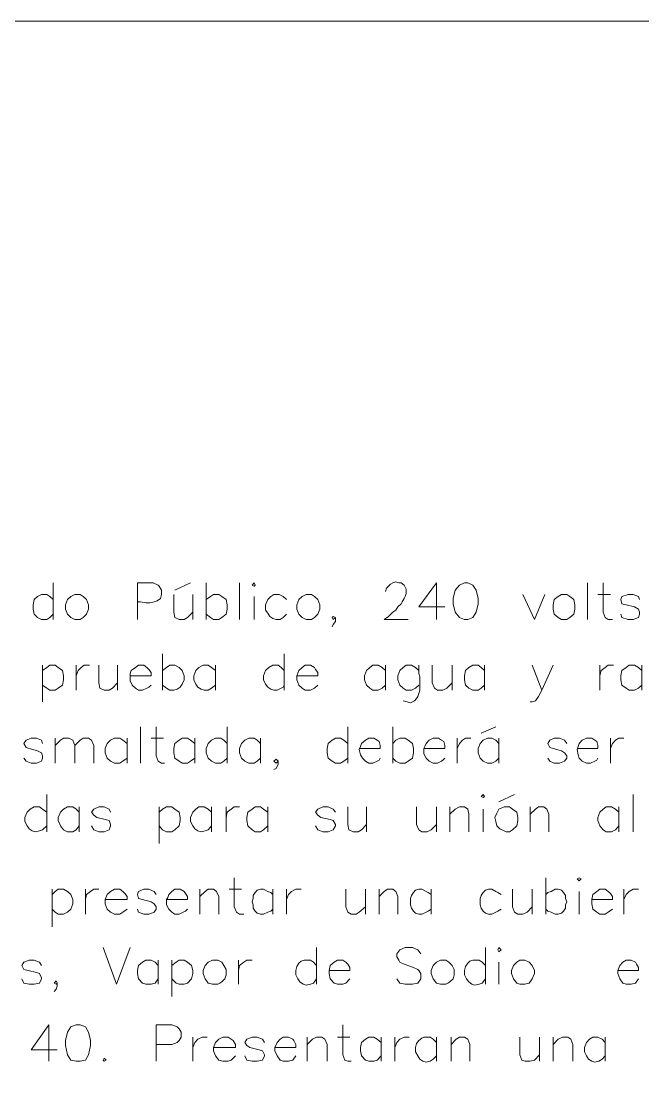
# Model space of a CAD drawing. Extents: x 604418 to 606014, y 1310869 to 1312555.
# Drawn here: x 605435.82 to 605446.81, y 1311165.89 to 1311184.73 of the extents above; entities that cross this region are included whole.
import ezdxf

# ---------------------------------------------------------------- set-up
doc = ezdxf.new("R2010")
doc.units = 0
doc.header["$MEASUREMENT"] = 0
doc.layers.get('0').update_dxf_attribs({"color": 10})

msp = doc.modelspace()

# ---------------------------------------------------------------- linework, layer by layer
at = {"color": 7, "lineweight": 13}
msp.add_lwpolyline([(605420.505, 1311106.841), (605480.689, 1311106.841), (605480.689, 1311184.727), (605420.505, 1311184.727)], close=True, dxfattribs=at)
for points in [[(605436.382, 1311174.797), (605436.382, 1311174.152)], [(605437.873, 1311174.152), (605437.873, 1311174.797), (605438.15, 1311174.797), (605438.242, 1311174.76), (605438.26, 1311174.741), (605438.297, 1311174.668), (605438.297, 1311174.631), (605438.297, 1311174.594), (605438.279, 1311174.52), (605438.223, 1311174.484), (605438.168, 1311174.465), (605438.094, 1311174.447), (605438.021, 1311174.447), (605437.929, 1311174.465), (605437.873, 1311174.465)], [(605438.536, 1311174.668), (605438.813, 1311174.797)], [(605439.089, 1311174.797), (605439.089, 1311174.152)], [(605439.678, 1311174.797), (605439.678, 1311174.152)], [(605439.899, 1311174.76), (605439.936, 1311174.741), (605439.955, 1311174.76), (605439.936, 1311174.797), (605439.899, 1311174.76)], [(605442.257, 1311174.649), (605442.275, 1311174.705), (605442.312, 1311174.741), (605442.349, 1311174.778), (605442.386, 1311174.797), (605442.441, 1311174.815), (605442.496, 1311174.797), (605442.533, 1311174.797), (605442.588, 1311174.76), (605442.607, 1311174.723), (605442.625, 1311174.686), (605442.625, 1311174.612), (605442.607, 1311174.557), (605442.588, 1311174.52), (605442.552, 1311174.465), (605442.533, 1311174.428), (605442.478, 1311174.373), (605442.441, 1311174.318), (605442.386, 1311174.281), (605442.312, 1311174.207), (605442.238, 1311174.152), (605442.662, 1311174.152)], [(605443.159, 1311174.797), (605442.846, 1311174.373), (605443.307, 1311174.373)], [(605443.159, 1311174.797), (605443.159, 1311174.152)], [(605443.657, 1311174.797), (605443.565, 1311174.76), (605443.491, 1311174.668), (605443.454, 1311174.52), (605443.454, 1311174.428), (605443.491, 1311174.281), (605443.565, 1311174.189), (605443.657, 1311174.152), (605443.712, 1311174.152), (605443.804, 1311174.189), (605443.859, 1311174.281), (605443.896, 1311174.428), (605443.896, 1311174.52), (605443.859, 1311174.668), (605443.804, 1311174.76), (605443.712, 1311174.797), (605443.657, 1311174.797)], [(605445.83, 1311174.797), (605445.83, 1311174.152)], [(605446.106, 1311174.797), (605446.106, 1311174.281), (605446.143, 1311174.189), (605446.198, 1311174.152), (605446.272, 1311174.152)], [(605436.382, 1311174.502), (605436.326, 1311174.557), (605436.271, 1311174.594), (605436.179, 1311174.594), (605436.105, 1311174.557), (605436.05, 1311174.502), (605436.032, 1311174.41), (605436.032, 1311174.336), (605436.05, 1311174.244), (605436.105, 1311174.189), (605436.179, 1311174.152), (605436.271, 1311174.152), (605436.326, 1311174.189), (605436.382, 1311174.244)], [(605436.768, 1311174.594), (605436.695, 1311174.557), (605436.639, 1311174.502), (605436.603, 1311174.41), (605436.603, 1311174.336), (605436.639, 1311174.244), (605436.695, 1311174.189), (605436.768, 1311174.152), (605436.86, 1311174.152), (605436.916, 1311174.189), (605436.971, 1311174.244), (605437.008, 1311174.336), (605437.008, 1311174.41), (605436.971, 1311174.502), (605436.916, 1311174.557), (605436.86, 1311174.594), (605436.768, 1311174.594)], [(605438.518, 1311174.594), (605438.518, 1311174.281), (605438.536, 1311174.189), (605438.61, 1311174.152), (605438.702, 1311174.152), (605438.757, 1311174.189), (605438.85, 1311174.281)], [(605438.85, 1311174.594), (605438.85, 1311174.152)], [(605439.089, 1311174.502), (605439.163, 1311174.557), (605439.218, 1311174.594), (605439.31, 1311174.594), (605439.365, 1311174.557), (605439.439, 1311174.502), (605439.457, 1311174.41), (605439.457, 1311174.336), (605439.439, 1311174.244), (605439.365, 1311174.189), (605439.31, 1311174.152), (605439.218, 1311174.152), (605439.163, 1311174.189), (605439.089, 1311174.244)], [(605439.936, 1311174.557), (605439.936, 1311174.152)], [(605440.507, 1311174.502), (605440.452, 1311174.557), (605440.378, 1311174.594), (605440.286, 1311174.594), (605440.231, 1311174.557), (605440.176, 1311174.502), (605440.139, 1311174.41), (605440.139, 1311174.318), (605440.176, 1311174.263), (605440.212, 1311174.207), (605440.268, 1311174.17), (605440.323, 1311174.152), (605440.397, 1311174.152), (605440.452, 1311174.189), (605440.507, 1311174.244)], [(605440.857, 1311174.594), (605440.783, 1311174.557), (605440.728, 1311174.502), (605440.691, 1311174.41), (605440.691, 1311174.336), (605440.728, 1311174.244), (605440.783, 1311174.189), (605440.857, 1311174.152), (605440.949, 1311174.152), (605441.004, 1311174.189), (605441.06, 1311174.244), (605441.097, 1311174.336), (605441.097, 1311174.41), (605441.06, 1311174.502), (605441.004, 1311174.557), (605440.949, 1311174.594), (605440.857, 1311174.594)], [(605444.688, 1311174.594), (605444.891, 1311174.152), (605445.075, 1311174.594)], [(605445.37, 1311174.594), (605445.314, 1311174.557), (605445.241, 1311174.502), (605445.222, 1311174.41), (605445.222, 1311174.336), (605445.241, 1311174.244), (605445.314, 1311174.189), (605445.37, 1311174.152), (605445.462, 1311174.152), (605445.517, 1311174.189), (605445.591, 1311174.244), (605445.609, 1311174.336), (605445.609, 1311174.41), (605445.591, 1311174.502), (605445.517, 1311174.557), (605445.462, 1311174.594), (605445.37, 1311174.594)], [(605446.014, 1311174.594), (605446.235, 1311174.594)], [(605446.751, 1311174.502), (605446.732, 1311174.557), (605446.64, 1311174.594), (605446.548, 1311174.594), (605446.438, 1311174.557), (605446.419, 1311174.502), (605446.438, 1311174.428), (605446.511, 1311174.41), (605446.659, 1311174.373), (605446.732, 1311174.336), (605446.751, 1311174.281), (605446.751, 1311174.244), (605446.732, 1311174.189), (605446.64, 1311174.152), (605446.548, 1311174.152), (605446.438, 1311174.189), (605446.419, 1311174.244)], [(605441.373, 1311174.189), (605441.336, 1311174.152), (605441.318, 1311174.189), (605441.336, 1311174.207), (605441.373, 1311174.189), (605441.373, 1311174.115), (605441.336, 1311174.06), (605441.318, 1311174.023)], [(605438.315, 1311173.544), (605438.315, 1311172.9)], [(605440.47, 1311173.544), (605440.47, 1311172.9)], [(605436.197, 1311173.342), (605436.197, 1311172.697)], [(605436.197, 1311173.25), (605436.271, 1311173.305), (605436.326, 1311173.342), (605436.418, 1311173.342), (605436.474, 1311173.305), (605436.547, 1311173.25), (605436.566, 1311173.157), (605436.566, 1311173.084), (605436.547, 1311172.992), (605436.474, 1311172.936), (605436.418, 1311172.9), (605436.326, 1311172.9), (605436.271, 1311172.936), (605436.197, 1311172.992)], [(605436.787, 1311173.342), (605436.787, 1311172.9)], [(605436.787, 1311173.157), (605436.824, 1311173.25), (605436.879, 1311173.305), (605436.934, 1311173.342), (605437.026, 1311173.342)], [(605437.192, 1311173.342), (605437.192, 1311173.029), (605437.21, 1311172.936), (605437.284, 1311172.9), (605437.376, 1311172.9), (605437.431, 1311172.936), (605437.523, 1311173.029)], [(605437.523, 1311173.342), (605437.523, 1311172.9)], [(605437.744, 1311173.157), (605438.113, 1311173.157), (605438.113, 1311173.213), (605438.076, 1311173.268), (605438.039, 1311173.305), (605437.984, 1311173.342), (605437.892, 1311173.342), (605437.837, 1311173.305), (605437.763, 1311173.25), (605437.744, 1311173.194), (605437.744, 1311173.139), (605437.744, 1311173.065), (605437.781, 1311172.992), (605437.837, 1311172.936), (605437.892, 1311172.9), (605437.965, 1311172.9), (605438.039, 1311172.936), (605438.076, 1311172.955), (605438.113, 1311172.992)], [(605438.315, 1311173.25), (605438.389, 1311173.305), (605438.444, 1311173.342), (605438.536, 1311173.342), (605438.61, 1311173.305), (605438.665, 1311173.25), (605438.702, 1311173.157), (605438.702, 1311173.084), (605438.665, 1311173.01), (605438.629, 1311172.955), (605438.573, 1311172.918), (605438.518, 1311172.9), (605438.444, 1311172.9), (605438.389, 1311172.936), (605438.315, 1311172.992)], [(605439.255, 1311173.25), (605439.181, 1311173.305), (605439.126, 1311173.342), (605439.034, 1311173.342), (605438.96, 1311173.305), (605438.905, 1311173.25), (605438.868, 1311173.157), (605438.868, 1311173.084), (605438.905, 1311173.01), (605438.942, 1311172.955), (605438.997, 1311172.918), (605439.052, 1311172.9), (605439.126, 1311172.9), (605439.181, 1311172.936), (605439.255, 1311172.992)], [(605439.255, 1311173.342), (605439.255, 1311172.9)], [(605440.47, 1311173.25), (605440.415, 1311173.305), (605440.36, 1311173.342), (605440.268, 1311173.342), (605440.194, 1311173.305), (605440.139, 1311173.25), (605440.102, 1311173.157), (605440.102, 1311173.084), (605440.139, 1311173.01), (605440.176, 1311172.955), (605440.231, 1311172.918), (605440.286, 1311172.9), (605440.341, 1311172.9), (605440.415, 1311172.936), (605440.452, 1311172.955), (605440.47, 1311172.992)], [(605440.691, 1311173.157), (605441.06, 1311173.157), (605441.06, 1311173.213), (605441.023, 1311173.268), (605441.004, 1311173.305), (605440.931, 1311173.342), (605440.839, 1311173.342), (605440.783, 1311173.305), (605440.728, 1311173.25), (605440.691, 1311173.157), (605440.691, 1311173.084), (605440.728, 1311172.992), (605440.783, 1311172.936), (605440.839, 1311172.9), (605440.931, 1311172.9), (605441.004, 1311172.936), (605441.06, 1311172.992)], [(605442.257, 1311173.25), (605442.202, 1311173.305), (605442.128, 1311173.342), (605442.036, 1311173.342), (605441.981, 1311173.305), (605441.925, 1311173.25), (605441.889, 1311173.157), (605441.889, 1311173.084), (605441.925, 1311172.992), (605441.981, 1311172.936), (605442.036, 1311172.9), (605442.128, 1311172.9), (605442.202, 1311172.936), (605442.257, 1311172.992)], [(605442.257, 1311173.342), (605442.257, 1311172.9)], [(605442.846, 1311173.25), (605442.791, 1311173.305), (605442.717, 1311173.342), (605442.625, 1311173.342), (605442.57, 1311173.305), (605442.515, 1311173.25), (605442.478, 1311173.157), (605442.478, 1311173.084), (605442.515, 1311172.992), (605442.57, 1311172.936), (605442.625, 1311172.9), (605442.717, 1311172.9), (605442.791, 1311172.936), (605442.846, 1311172.992)], [(605442.846, 1311173.342), (605442.846, 1311173.305), (605442.846, 1311173.25), (605442.846, 1311173.194), (605442.865, 1311173.139), (605442.865, 1311173.084), (605442.865, 1311173.029), (605442.865, 1311172.955), (605442.865, 1311172.9), (605442.846, 1311172.844), (605442.828, 1311172.789), (605442.809, 1311172.752), (605442.773, 1311172.715), (605442.736, 1311172.697), (605442.699, 1311172.679), (605442.644, 1311172.697), (605442.57, 1311172.715)], [(605443.086, 1311173.342), (605443.086, 1311173.029), (605443.123, 1311172.936), (605443.178, 1311172.9), (605443.27, 1311172.9), (605443.344, 1311172.936), (605443.436, 1311173.029)], [(605443.436, 1311173.342), (605443.436, 1311172.9)], [(605444.007, 1311173.25), (605443.951, 1311173.305), (605443.896, 1311173.342), (605443.804, 1311173.342), (605443.73, 1311173.305), (605443.675, 1311173.25), (605443.657, 1311173.157), (605443.657, 1311173.084), (605443.675, 1311172.992), (605443.73, 1311172.936), (605443.804, 1311172.9), (605443.896, 1311172.9), (605443.951, 1311172.936), (605444.007, 1311172.992)], [(605444.007, 1311173.342), (605444.007, 1311172.9)], [(605444.854, 1311173.342), (605445.02, 1311172.9), (605445.222, 1311173.342)], [(605446.051, 1311173.342), (605446.051, 1311172.9)], [(605446.051, 1311173.157), (605446.069, 1311173.25), (605446.143, 1311173.305), (605446.198, 1311173.342), (605446.29, 1311173.342)], [(605446.788, 1311173.25), (605446.732, 1311173.305), (605446.659, 1311173.342), (605446.567, 1311173.342), (605446.511, 1311173.305), (605446.438, 1311173.25), (605446.419, 1311173.157), (605446.419, 1311173.084), (605446.438, 1311172.992), (605446.511, 1311172.936), (605446.567, 1311172.9), (605446.659, 1311172.9), (605446.732, 1311172.936), (605446.788, 1311172.992)], [(605446.788, 1311173.342), (605446.788, 1311172.9)], [(605445.02, 1311172.9), (605444.964, 1311172.789), (605444.909, 1311172.715), (605444.854, 1311172.697), (605444.817, 1311172.697)], [(605437.929, 1311172.255), (605437.929, 1311171.61)], [(605438.205, 1311172.255), (605438.205, 1311171.739), (605438.242, 1311171.647), (605438.297, 1311171.61), (605438.352, 1311171.61)], [(605439.457, 1311172.255), (605439.457, 1311171.61)], [(605441.594, 1311172.255), (605441.594, 1311171.61)], [(605442.386, 1311172.255), (605442.386, 1311171.61)], [(605443.951, 1311172.144), (605444.209, 1311172.255)], [(605436.197, 1311171.96), (605436.179, 1311172.016), (605436.087, 1311172.052), (605435.995, 1311172.052), (605435.903, 1311172.016), (605435.866, 1311171.96), (605435.903, 1311171.887), (605435.958, 1311171.868), (605436.105, 1311171.831), (605436.179, 1311171.795), (605436.197, 1311171.739), (605436.197, 1311171.702), (605436.179, 1311171.647), (605436.087, 1311171.61), (605435.995, 1311171.61), (605435.903, 1311171.647), (605435.866, 1311171.702)], [(605436.418, 1311172.052), (605436.418, 1311171.61)], [(605436.418, 1311171.923), (605436.51, 1311172.016), (605436.566, 1311172.052), (605436.658, 1311172.052), (605436.731, 1311172.016), (605436.768, 1311171.923), (605436.768, 1311171.61)], [(605436.768, 1311171.923), (605436.86, 1311172.016), (605436.916, 1311172.052), (605437.008, 1311172.052), (605437.063, 1311172.016), (605437.1, 1311171.923), (605437.1, 1311171.61)], [(605437.689, 1311171.96), (605437.616, 1311172.016), (605437.56, 1311172.052), (605437.468, 1311172.052), (605437.395, 1311172.016), (605437.339, 1311171.96), (605437.302, 1311171.868), (605437.302, 1311171.795), (605437.339, 1311171.702), (605437.395, 1311171.647), (605437.468, 1311171.61), (605437.56, 1311171.61), (605437.616, 1311171.647), (605437.689, 1311171.702)], [(605437.689, 1311172.052), (605437.689, 1311171.61)], [(605438.113, 1311172.052), (605438.334, 1311172.052)], [(605438.886, 1311171.96), (605438.813, 1311172.016), (605438.757, 1311172.052), (605438.665, 1311172.052), (605438.61, 1311172.016), (605438.536, 1311171.96), (605438.518, 1311171.868), (605438.518, 1311171.795), (605438.536, 1311171.702), (605438.61, 1311171.647), (605438.665, 1311171.61), (605438.757, 1311171.61), (605438.813, 1311171.647), (605438.886, 1311171.702)], [(605438.886, 1311172.052), (605438.886, 1311171.61)], [(605439.457, 1311171.96), (605439.402, 1311172.016), (605439.347, 1311172.052), (605439.255, 1311172.052), (605439.181, 1311172.016), (605439.126, 1311171.96), (605439.089, 1311171.868), (605439.089, 1311171.795), (605439.126, 1311171.702), (605439.181, 1311171.647), (605439.255, 1311171.61), (605439.347, 1311171.61), (605439.402, 1311171.647), (605439.457, 1311171.702)], [(605440.047, 1311171.96), (605439.991, 1311172.016), (605439.936, 1311172.052), (605439.844, 1311172.052), (605439.77, 1311172.016), (605439.715, 1311171.96), (605439.678, 1311171.868), (605439.678, 1311171.795), (605439.715, 1311171.702), (605439.77, 1311171.647), (605439.844, 1311171.61), (605439.936, 1311171.61), (605439.991, 1311171.647), (605440.047, 1311171.702)], [(605440.047, 1311172.052), (605440.047, 1311171.61)], [(605441.594, 1311171.96), (605441.52, 1311172.016), (605441.465, 1311172.052), (605441.373, 1311172.052), (605441.318, 1311172.016), (605441.244, 1311171.96), (605441.225, 1311171.868), (605441.225, 1311171.795), (605441.244, 1311171.702), (605441.318, 1311171.647), (605441.373, 1311171.61), (605441.465, 1311171.61), (605441.52, 1311171.647), (605441.594, 1311171.702)], [(605441.796, 1311171.868), (605442.165, 1311171.868), (605442.165, 1311171.923), (605442.146, 1311171.997), (605442.11, 1311172.016), (605442.054, 1311172.052), (605441.962, 1311172.052), (605441.907, 1311172.016), (605441.833, 1311171.96), (605441.815, 1311171.905), (605441.796, 1311171.85), (605441.815, 1311171.758), (605441.852, 1311171.702), (605441.907, 1311171.647), (605441.962, 1311171.61), (605442.036, 1311171.61), (605442.11, 1311171.647), (605442.146, 1311171.666), (605442.165, 1311171.702)], [(605442.386, 1311171.96), (605442.441, 1311172.016), (605442.515, 1311172.052), (605442.607, 1311172.052), (605442.662, 1311172.016), (605442.736, 1311171.96), (605442.754, 1311171.868), (605442.754, 1311171.795), (605442.736, 1311171.702), (605442.662, 1311171.647), (605442.607, 1311171.61), (605442.515, 1311171.61), (605442.441, 1311171.647), (605442.386, 1311171.702)], [(605442.938, 1311171.868), (605443.307, 1311171.868), (605443.307, 1311171.923), (605443.288, 1311171.997), (605443.251, 1311172.016), (605443.196, 1311172.052), (605443.104, 1311172.052), (605443.03, 1311172.016), (605442.975, 1311171.96), (605442.957, 1311171.905), (605442.938, 1311171.868), (605442.938, 1311171.776), (605442.975, 1311171.702), (605443.03, 1311171.647), (605443.104, 1311171.61), (605443.178, 1311171.61), (605443.251, 1311171.647), (605443.27, 1311171.666), (605443.307, 1311171.702)], [(605443.528, 1311172.052), (605443.528, 1311171.61)], [(605443.528, 1311171.868), (605443.565, 1311171.96), (605443.62, 1311172.016), (605443.675, 1311172.052), (605443.767, 1311172.052)], [(605444.264, 1311171.96), (605444.209, 1311172.016), (605444.136, 1311172.052), (605444.062, 1311172.052), (605443.988, 1311172.016), (605443.933, 1311171.96), (605443.896, 1311171.868), (605443.896, 1311171.795), (605443.933, 1311171.702), (605443.988, 1311171.647), (605444.062, 1311171.61), (605444.136, 1311171.61), (605444.209, 1311171.647), (605444.264, 1311171.702)], [(605444.264, 1311172.052), (605444.264, 1311171.61)], [(605445.462, 1311171.96), (605445.425, 1311172.016), (605445.333, 1311172.052), (605445.241, 1311172.052), (605445.167, 1311172.016), (605445.13, 1311171.96), (605445.167, 1311171.887), (605445.222, 1311171.868), (605445.37, 1311171.831), (605445.425, 1311171.795), (605445.462, 1311171.739), (605445.462, 1311171.702), (605445.425, 1311171.647), (605445.333, 1311171.61), (605445.241, 1311171.61), (605445.167, 1311171.647), (605445.13, 1311171.702)], [(605445.646, 1311171.868), (605446.014, 1311171.868), (605446.014, 1311171.923), (605445.996, 1311171.997), (605445.959, 1311172.016), (605445.904, 1311172.052), (605445.812, 1311172.052), (605445.738, 1311172.016), (605445.683, 1311171.96), (605445.664, 1311171.905), (605445.646, 1311171.85), (605445.664, 1311171.758), (605445.683, 1311171.702), (605445.738, 1311171.647), (605445.812, 1311171.61), (605445.885, 1311171.61), (605445.959, 1311171.647), (605445.996, 1311171.666), (605446.014, 1311171.702)], [(605446.235, 1311172.052), (605446.235, 1311171.61)], [(605446.235, 1311171.868), (605446.272, 1311171.96), (605446.327, 1311172.016), (605446.383, 1311172.052), (605446.475, 1311172.052)], [(605440.36, 1311171.647), (605440.323, 1311171.61), (605440.286, 1311171.647), (605440.323, 1311171.684), (605440.36, 1311171.647), (605440.36, 1311171.592), (605440.323, 1311171.518), (605440.286, 1311171.5)], [(605436.271, 1311171.058), (605436.271, 1311170.395)], [(605443.951, 1311171.021), (605443.988, 1311171.003), (605444.007, 1311171.021), (605443.988, 1311171.058), (605443.951, 1311171.021)], [(605444.264, 1311170.929), (605444.541, 1311171.058)], [(605446.64, 1311171.058), (605446.64, 1311170.395)], [(605436.271, 1311170.745), (605436.197, 1311170.8), (605436.142, 1311170.837), (605436.05, 1311170.837), (605435.976, 1311170.8), (605435.921, 1311170.745), (605435.884, 1311170.653), (605435.884, 1311170.579), (605435.921, 1311170.505), (605435.958, 1311170.45), (605436.013, 1311170.413), (605436.068, 1311170.395), (605436.142, 1311170.413), (605436.197, 1311170.432), (605436.271, 1311170.505)], [(605436.842, 1311170.745), (605436.787, 1311170.8), (605436.731, 1311170.837), (605436.639, 1311170.837), (605436.566, 1311170.8), (605436.51, 1311170.745), (605436.474, 1311170.653), (605436.474, 1311170.597), (605436.51, 1311170.505), (605436.566, 1311170.432), (605436.639, 1311170.395), (605436.731, 1311170.395), (605436.787, 1311170.432), (605436.842, 1311170.505)], [(605436.842, 1311170.837), (605436.842, 1311170.395)], [(605437.395, 1311170.745), (605437.376, 1311170.8), (605437.284, 1311170.837), (605437.192, 1311170.837), (605437.1, 1311170.8), (605437.063, 1311170.745), (605437.1, 1311170.689), (605437.155, 1311170.653), (605437.302, 1311170.616), (605437.376, 1311170.597), (605437.395, 1311170.524), (605437.395, 1311170.505), (605437.376, 1311170.432), (605437.284, 1311170.395), (605437.192, 1311170.395), (605437.1, 1311170.432), (605437.063, 1311170.505)], [(605438.26, 1311170.837), (605438.26, 1311170.192)], [(605438.26, 1311170.745), (605438.315, 1311170.8), (605438.389, 1311170.837), (605438.481, 1311170.837), (605438.536, 1311170.8), (605438.61, 1311170.745), (605438.629, 1311170.653), (605438.629, 1311170.597), (605438.61, 1311170.505), (605438.536, 1311170.432), (605438.481, 1311170.395), (605438.389, 1311170.395), (605438.315, 1311170.432), (605438.26, 1311170.505)], [(605439.181, 1311170.745), (605439.126, 1311170.8), (605439.052, 1311170.837), (605438.96, 1311170.837), (605438.905, 1311170.8), (605438.85, 1311170.745), (605438.813, 1311170.653), (605438.813, 1311170.579), (605438.85, 1311170.505), (605438.886, 1311170.45), (605438.942, 1311170.413), (605438.997, 1311170.395), (605439.071, 1311170.413), (605439.126, 1311170.432), (605439.181, 1311170.505)], [(605439.181, 1311170.837), (605439.181, 1311170.395)], [(605439.439, 1311170.837), (605439.439, 1311170.395)], [(605439.439, 1311170.653), (605439.457, 1311170.745), (605439.531, 1311170.8), (605439.586, 1311170.837), (605439.678, 1311170.837)], [(605440.176, 1311170.745), (605440.102, 1311170.8), (605440.047, 1311170.837), (605439.955, 1311170.837), (605439.899, 1311170.8), (605439.826, 1311170.745), (605439.807, 1311170.653), (605439.807, 1311170.597), (605439.826, 1311170.505), (605439.899, 1311170.432), (605439.955, 1311170.395), (605440.047, 1311170.395), (605440.102, 1311170.432), (605440.176, 1311170.505)], [(605440.176, 1311170.837), (605440.176, 1311170.395)], [(605441.373, 1311170.745), (605441.336, 1311170.8), (605441.244, 1311170.837), (605441.152, 1311170.837), (605441.06, 1311170.8), (605441.023, 1311170.745), (605441.06, 1311170.689), (605441.115, 1311170.653), (605441.281, 1311170.616), (605441.336, 1311170.597), (605441.373, 1311170.524), (605441.373, 1311170.505), (605441.336, 1311170.432), (605441.244, 1311170.395), (605441.152, 1311170.395), (605441.06, 1311170.432), (605441.023, 1311170.505)], [(605441.594, 1311170.837), (605441.594, 1311170.524), (605441.612, 1311170.432), (605441.686, 1311170.395), (605441.778, 1311170.395), (605441.833, 1311170.432), (605441.925, 1311170.524)], [(605441.925, 1311170.837), (605441.925, 1311170.395)], [(605442.809, 1311170.837), (605442.809, 1311170.524), (605442.846, 1311170.432), (605442.902, 1311170.395), (605442.994, 1311170.395), (605443.067, 1311170.432), (605443.159, 1311170.524)], [(605443.159, 1311170.837), (605443.159, 1311170.395)], [(605443.399, 1311170.837), (605443.399, 1311170.395)], [(605443.399, 1311170.708), (605443.491, 1311170.8), (605443.565, 1311170.837), (605443.657, 1311170.837), (605443.712, 1311170.8), (605443.73, 1311170.708), (605443.73, 1311170.395)], [(605443.988, 1311170.8), (605443.988, 1311170.395)], [(605444.357, 1311170.837), (605444.301, 1311170.818), (605444.264, 1311170.8), (605444.228, 1311170.726), (605444.191, 1311170.653), (605444.209, 1311170.579), (605444.228, 1311170.505), (605444.283, 1311170.45), (605444.357, 1311170.413), (605444.393, 1311170.395), (605444.449, 1311170.395), (605444.504, 1311170.432), (605444.578, 1311170.505), (605444.596, 1311170.597), (605444.596, 1311170.653), (605444.578, 1311170.745), (605444.504, 1311170.8), (605444.449, 1311170.837), (605444.357, 1311170.837)], [(605444.817, 1311170.837), (605444.817, 1311170.395)], [(605444.817, 1311170.708), (605444.909, 1311170.8), (605444.964, 1311170.837), (605445.056, 1311170.837), (605445.112, 1311170.8), (605445.149, 1311170.708), (605445.149, 1311170.395)], [(605446.383, 1311170.745), (605446.327, 1311170.8), (605446.254, 1311170.837), (605446.161, 1311170.837), (605446.106, 1311170.8), (605446.051, 1311170.745), (605446.014, 1311170.653), (605446.014, 1311170.597), (605446.051, 1311170.505), (605446.106, 1311170.432), (605446.161, 1311170.395), (605446.254, 1311170.395), (605446.327, 1311170.432), (605446.383, 1311170.505)], [(605446.383, 1311170.837), (605446.383, 1311170.395)], [(605439.586, 1311169.584), (605439.586, 1311169.069), (605439.623, 1311168.977), (605439.678, 1311168.94), (605439.752, 1311168.94)], [(605445.093, 1311169.584), (605445.093, 1311168.94)], [(605445.646, 1311169.566), (605445.683, 1311169.529), (605445.719, 1311169.566), (605445.683, 1311169.584), (605445.646, 1311169.566)], [(605436.363, 1311169.382), (605436.363, 1311168.719)], [(605436.363, 1311169.29), (605436.418, 1311169.345), (605436.474, 1311169.382), (605436.566, 1311169.382), (605436.639, 1311169.345), (605436.695, 1311169.29), (605436.731, 1311169.198), (605436.731, 1311169.124), (605436.695, 1311169.032), (605436.639, 1311168.977), (605436.566, 1311168.94), (605436.474, 1311168.94), (605436.418, 1311168.977), (605436.363, 1311169.032)], [(605436.952, 1311169.382), (605436.952, 1311168.94)], [(605436.952, 1311169.198), (605436.971, 1311169.29), (605437.045, 1311169.345), (605437.1, 1311169.382), (605437.192, 1311169.382)], [(605437.302, 1311169.198), (605437.689, 1311169.198), (605437.689, 1311169.253), (605437.652, 1311169.308), (605437.616, 1311169.345), (605437.56, 1311169.382), (605437.468, 1311169.382), (605437.395, 1311169.345), (605437.339, 1311169.29), (605437.302, 1311169.198), (605437.302, 1311169.124), (605437.339, 1311169.032), (605437.395, 1311168.977), (605437.468, 1311168.94), (605437.56, 1311168.94), (605437.616, 1311168.977), (605437.689, 1311169.032)], [(605438.205, 1311169.29), (605438.168, 1311169.345), (605438.076, 1311169.382), (605437.984, 1311169.382), (605437.892, 1311169.345), (605437.873, 1311169.29), (605437.892, 1311169.216), (605437.965, 1311169.198), (605438.113, 1311169.161), (605438.168, 1311169.124), (605438.205, 1311169.069), (605438.205, 1311169.032), (605438.168, 1311168.977), (605438.076, 1311168.94), (605437.984, 1311168.94), (605437.892, 1311168.977), (605437.873, 1311169.032)], [(605438.389, 1311169.198), (605438.757, 1311169.198), (605438.757, 1311169.253), (605438.721, 1311169.308), (605438.702, 1311169.345), (605438.629, 1311169.382), (605438.536, 1311169.382), (605438.481, 1311169.345), (605438.426, 1311169.29), (605438.408, 1311169.234), (605438.389, 1311169.198), (605438.389, 1311169.105), (605438.426, 1311169.032), (605438.481, 1311168.977), (605438.536, 1311168.94), (605438.61, 1311168.94), (605438.684, 1311168.977), (605438.721, 1311168.995), (605438.757, 1311169.032)], [(605438.978, 1311169.382), (605438.978, 1311168.94)], [(605438.978, 1311169.253), (605439.071, 1311169.345), (605439.126, 1311169.382), (605439.218, 1311169.382), (605439.273, 1311169.345), (605439.31, 1311169.253), (605439.31, 1311168.94)], [(605439.494, 1311169.382), (605439.715, 1311169.382)], [(605440.268, 1311169.29), (605440.231, 1311169.326), (605440.176, 1311169.345), (605440.102, 1311169.382), (605440.047, 1311169.382), (605439.991, 1311169.363), (605439.955, 1311169.326), (605439.918, 1311169.271), (605439.918, 1311169.216), (605439.899, 1311169.161), (605439.918, 1311169.105), (605439.918, 1311169.05), (605439.955, 1311168.995), (605439.991, 1311168.958), (605440.047, 1311168.94), (605440.102, 1311168.94), (605440.176, 1311168.977), (605440.231, 1311168.995), (605440.268, 1311169.032)], [(605440.268, 1311169.382), (605440.268, 1311168.94)], [(605440.507, 1311169.382), (605440.507, 1311168.94)], [(605440.507, 1311169.198), (605440.544, 1311169.29), (605440.599, 1311169.345), (605440.673, 1311169.382), (605440.765, 1311169.382)], [(605441.557, 1311169.382), (605441.557, 1311169.069), (605441.594, 1311168.977), (605441.649, 1311168.94), (605441.741, 1311168.94), (605441.796, 1311168.977), (605441.907, 1311169.069)], [(605441.907, 1311169.382), (605441.907, 1311168.94)], [(605442.146, 1311169.382), (605442.146, 1311168.94)], [(605442.146, 1311169.253), (605442.238, 1311169.345), (605442.294, 1311169.382), (605442.386, 1311169.382), (605442.441, 1311169.345), (605442.478, 1311169.253), (605442.478, 1311168.94)], [(605443.067, 1311169.29), (605443.012, 1311169.326), (605442.975, 1311169.345), (605442.902, 1311169.382), (605442.846, 1311169.382), (605442.791, 1311169.363), (605442.754, 1311169.326), (605442.717, 1311169.271), (605442.699, 1311169.216), (605442.699, 1311169.161), (605442.699, 1311169.105), (605442.717, 1311169.05), (605442.754, 1311168.995), (605442.791, 1311168.958), (605442.846, 1311168.94), (605442.902, 1311168.94), (605442.975, 1311168.977), (605443.012, 1311168.995), (605443.067, 1311169.032)], [(605443.067, 1311169.382), (605443.067, 1311168.94)], [(605444.301, 1311169.29), (605444.246, 1311169.326), (605444.209, 1311169.345), (605444.136, 1311169.382), (605444.08, 1311169.382), (605444.025, 1311169.363), (605443.988, 1311169.326), (605443.951, 1311169.271), (605443.933, 1311169.216), (605443.933, 1311169.161), (605443.933, 1311169.105), (605443.951, 1311169.05), (605443.988, 1311168.995), (605444.025, 1311168.958), (605444.08, 1311168.94), (605444.136, 1311168.94), (605444.209, 1311168.977), (605444.246, 1311168.995), (605444.301, 1311169.032)], [(605444.504, 1311169.382), (605444.504, 1311169.069), (605444.541, 1311168.977), (605444.596, 1311168.94), (605444.688, 1311168.94), (605444.762, 1311168.977), (605444.854, 1311169.069)], [(605444.854, 1311169.382), (605444.854, 1311168.94)], [(605445.093, 1311169.29), (605445.13, 1311169.326), (605445.185, 1311169.345), (605445.259, 1311169.382), (605445.314, 1311169.382), (605445.37, 1311169.363), (605445.406, 1311169.326), (605445.443, 1311169.271), (605445.443, 1311169.216), (605445.462, 1311169.161), (605445.443, 1311169.105), (605445.443, 1311169.05), (605445.406, 1311168.995), (605445.37, 1311168.958), (605445.314, 1311168.94), (605445.259, 1311168.94), (605445.185, 1311168.977), (605445.13, 1311168.995), (605445.093, 1311169.032)], [(605445.683, 1311169.345), (605445.683, 1311168.94)], [(605445.904, 1311169.198), (605446.272, 1311169.198), (605446.272, 1311169.253), (605446.235, 1311169.308), (605446.198, 1311169.345), (605446.143, 1311169.382), (605446.051, 1311169.382), (605445.996, 1311169.345), (605445.922, 1311169.29), (605445.904, 1311169.198), (605445.904, 1311169.124), (605445.922, 1311169.032), (605445.996, 1311168.977), (605446.051, 1311168.94), (605446.143, 1311168.94), (605446.198, 1311168.977), (605446.272, 1311169.032)], [(605446.475, 1311169.382), (605446.475, 1311168.94)], [(605446.475, 1311169.198), (605446.511, 1311169.29), (605446.567, 1311169.345), (605446.64, 1311169.382), (605446.732, 1311169.382)], [(605437.266, 1311168.35), (605437.505, 1311167.706), (605437.744, 1311168.35)], [(605441.041, 1311168.35), (605441.041, 1311167.706)], [(605442.883, 1311168.24), (605442.828, 1311168.314), (605442.736, 1311168.35), (605442.607, 1311168.35), (605442.515, 1311168.314), (605442.459, 1311168.24), (605442.459, 1311168.185), (605442.496, 1311168.129), (605442.515, 1311168.092), (605442.588, 1311168.056), (605442.754, 1311168), (605442.828, 1311167.964), (605442.846, 1311167.945), (605442.883, 1311167.89), (605442.883, 1311167.798), (605442.828, 1311167.724), (605442.736, 1311167.706), (605442.607, 1311167.706), (605442.515, 1311167.724), (605442.459, 1311167.798)], [(605444.025, 1311168.35), (605444.025, 1311167.706)], [(605444.246, 1311168.314), (605444.264, 1311168.277), (605444.301, 1311168.314), (605444.264, 1311168.35), (605444.246, 1311168.314)], [(605436.179, 1311168.037), (605436.142, 1311168.092), (605436.05, 1311168.129), (605435.958, 1311168.129), (605435.866, 1311168.092), (605435.829, 1311168.037), (605435.866, 1311167.964), (605435.939, 1311167.945), (605436.087, 1311167.908), (605436.142, 1311167.89), (605436.179, 1311167.816), (605436.179, 1311167.798), (605436.142, 1311167.724), (605436.05, 1311167.706), (605435.958, 1311167.706), (605435.866, 1311167.724), (605435.829, 1311167.798)], [(605438.242, 1311168.037), (605438.186, 1311168.092), (605438.113, 1311168.129), (605438.021, 1311168.129), (605437.965, 1311168.092), (605437.892, 1311168.037), (605437.873, 1311167.945), (605437.873, 1311167.89), (605437.892, 1311167.798), (605437.965, 1311167.724), (605438.021, 1311167.706), (605438.113, 1311167.706), (605438.186, 1311167.724), (605438.242, 1311167.798)], [(605438.242, 1311168.129), (605438.242, 1311167.706)], [(605438.481, 1311168.129), (605438.481, 1311167.485)], [(605438.481, 1311168.037), (605438.555, 1311168.092), (605438.61, 1311168.129), (605438.702, 1311168.129), (605438.757, 1311168.092), (605438.831, 1311168.037), (605438.85, 1311167.945), (605438.85, 1311167.89), (605438.831, 1311167.798), (605438.757, 1311167.724), (605438.702, 1311167.706), (605438.61, 1311167.706), (605438.555, 1311167.724), (605438.481, 1311167.798)], [(605439.199, 1311168.129), (605439.126, 1311168.092), (605439.071, 1311168.037), (605439.034, 1311167.945), (605439.034, 1311167.89), (605439.071, 1311167.798), (605439.126, 1311167.724), (605439.199, 1311167.706), (605439.292, 1311167.706), (605439.328, 1311167.724), (605439.365, 1311167.743), (605439.42, 1311167.798), (605439.439, 1311167.871), (605439.439, 1311167.964), (605439.402, 1311168.037), (605439.365, 1311168.092), (605439.292, 1311168.129), (605439.236, 1311168.129), (605439.199, 1311168.129)], [(605439.66, 1311168.129), (605439.66, 1311167.706)], [(605439.66, 1311167.945), (605439.678, 1311168.037), (605439.752, 1311168.092), (605439.807, 1311168.129), (605439.899, 1311168.129)], [(605441.041, 1311168.037), (605440.986, 1311168.092), (605440.931, 1311168.129), (605440.876, 1311168.129), (605440.82, 1311168.129), (605440.765, 1311168.111), (605440.728, 1311168.074), (605440.691, 1311168.019), (605440.673, 1311167.945), (605440.673, 1311167.871), (605440.71, 1311167.798), (605440.747, 1311167.743), (605440.802, 1311167.706), (605440.857, 1311167.687), (605440.931, 1311167.706), (605440.986, 1311167.724), (605441.041, 1311167.798)], [(605441.262, 1311167.945), (605441.631, 1311167.945), (605441.631, 1311168), (605441.594, 1311168.056), (605441.557, 1311168.092), (605441.502, 1311168.129), (605441.41, 1311168.129), (605441.354, 1311168.092), (605441.281, 1311168.037), (605441.262, 1311167.945), (605441.262, 1311167.89), (605441.281, 1311167.798), (605441.354, 1311167.724), (605441.41, 1311167.706), (605441.502, 1311167.706), (605441.557, 1311167.724), (605441.631, 1311167.798)], [(605443.233, 1311168.129), (605443.159, 1311168.092), (605443.104, 1311168.037), (605443.067, 1311167.945), (605443.067, 1311167.89), (605443.104, 1311167.798), (605443.159, 1311167.724), (605443.233, 1311167.706), (605443.325, 1311167.706), (605443.362, 1311167.724), (605443.399, 1311167.743), (605443.454, 1311167.798), (605443.472, 1311167.871), (605443.472, 1311167.964), (605443.436, 1311168.037), (605443.38, 1311168.092), (605443.325, 1311168.129), (605443.27, 1311168.129), (605443.233, 1311168.129)], [(605444.025, 1311168.037), (605443.97, 1311168.092), (605443.914, 1311168.129), (605443.859, 1311168.129), (605443.804, 1311168.129), (605443.749, 1311168.111), (605443.712, 1311168.074), (605443.675, 1311168.019), (605443.657, 1311167.945), (605443.657, 1311167.871), (605443.693, 1311167.798), (605443.73, 1311167.743), (605443.786, 1311167.706), (605443.841, 1311167.687), (605443.914, 1311167.706), (605443.97, 1311167.724), (605444.025, 1311167.798)], [(605444.264, 1311168.092), (605444.264, 1311167.706)], [(605444.633, 1311168.129), (605444.578, 1311168.092), (605444.522, 1311168.037), (605444.485, 1311167.945), (605444.485, 1311167.89), (605444.522, 1311167.798), (605444.578, 1311167.724), (605444.633, 1311167.706), (605444.725, 1311167.706), (605444.799, 1311167.724), (605444.854, 1311167.798), (605444.891, 1311167.89), (605444.891, 1311167.945), (605444.854, 1311168.037), (605444.799, 1311168.092), (605444.725, 1311168.129), (605444.633, 1311168.129)], [(605446.364, 1311167.945), (605446.732, 1311167.945), (605446.732, 1311168), (605446.696, 1311168.056), (605446.677, 1311168.092), (605446.604, 1311168.129), (605446.511, 1311168.129), (605446.456, 1311168.092), (605446.401, 1311168.037), (605446.364, 1311167.945), (605446.364, 1311167.89), (605446.401, 1311167.798), (605446.456, 1311167.724), (605446.511, 1311167.706), (605446.604, 1311167.706), (605446.677, 1311167.724), (605446.732, 1311167.798)], [(605436.455, 1311167.724), (605436.437, 1311167.706), (605436.4, 1311167.724), (605436.437, 1311167.761), (605436.455, 1311167.724), (605436.455, 1311167.669), (605436.437, 1311167.614), (605436.4, 1311167.577)], [(605436.308, 1311166.987), (605435.995, 1311166.545), (605436.455, 1311166.545)], [(605436.308, 1311166.987), (605436.308, 1311166.343)], [(605436.787, 1311166.987), (605436.695, 1311166.951), (605436.639, 1311166.858), (605436.603, 1311166.711), (605436.603, 1311166.619), (605436.639, 1311166.453), (605436.695, 1311166.361), (605436.787, 1311166.343), (605436.86, 1311166.343), (605436.952, 1311166.361), (605437.008, 1311166.453), (605437.045, 1311166.619), (605437.045, 1311166.711), (605437.008, 1311166.858), (605436.952, 1311166.951), (605436.86, 1311166.987), (605436.787, 1311166.987)], [(605438.205, 1311166.343), (605438.205, 1311166.987), (605438.481, 1311166.987), (605438.573, 1311166.951), (605438.61, 1311166.914), (605438.647, 1311166.858), (605438.647, 1311166.766), (605438.61, 1311166.711), (605438.573, 1311166.674), (605438.481, 1311166.637), (605438.205, 1311166.637)], [(605441.502, 1311166.987), (605441.502, 1311166.453), (605441.539, 1311166.361), (605441.594, 1311166.343), (605441.649, 1311166.343)], [(605438.85, 1311166.766), (605438.85, 1311166.343)], [(605438.85, 1311166.582), (605438.886, 1311166.674), (605438.942, 1311166.73), (605439.015, 1311166.766), (605439.107, 1311166.766)], [(605439.218, 1311166.582), (605439.605, 1311166.582), (605439.605, 1311166.637), (605439.568, 1311166.711), (605439.531, 1311166.73), (605439.476, 1311166.766), (605439.384, 1311166.766), (605439.31, 1311166.73), (605439.255, 1311166.674), (605439.218, 1311166.582), (605439.218, 1311166.527), (605439.255, 1311166.435), (605439.31, 1311166.361), (605439.384, 1311166.343), (605439.476, 1311166.343), (605439.531, 1311166.361), (605439.605, 1311166.435)], [(605440.12, 1311166.674), (605440.084, 1311166.73), (605439.991, 1311166.766), (605439.899, 1311166.766), (605439.807, 1311166.73), (605439.77, 1311166.674), (605439.807, 1311166.619), (605439.863, 1311166.582), (605440.028, 1311166.545), (605440.084, 1311166.527), (605440.12, 1311166.453), (605440.12, 1311166.435), (605440.084, 1311166.361), (605439.991, 1311166.343), (605439.899, 1311166.343), (605439.807, 1311166.361), (605439.77, 1311166.435)], [(605440.305, 1311166.582), (605440.673, 1311166.582), (605440.673, 1311166.637), (605440.636, 1311166.711), (605440.618, 1311166.73), (605440.544, 1311166.766), (605440.452, 1311166.766), (605440.397, 1311166.73), (605440.341, 1311166.674), (605440.305, 1311166.582), (605440.305, 1311166.527), (605440.341, 1311166.435), (605440.397, 1311166.361), (605440.452, 1311166.343), (605440.544, 1311166.343), (605440.618, 1311166.361), (605440.673, 1311166.435)], [(605440.876, 1311166.766), (605440.876, 1311166.343)], [(605440.876, 1311166.637), (605440.968, 1311166.73), (605441.041, 1311166.766), (605441.133, 1311166.766), (605441.189, 1311166.73), (605441.225, 1311166.637), (605441.225, 1311166.343)], [(605441.41, 1311166.766), (605441.631, 1311166.766)], [(605442.183, 1311166.674), (605442.11, 1311166.73), (605442.054, 1311166.766), (605441.962, 1311166.766), (605441.907, 1311166.73), (605441.833, 1311166.674), (605441.815, 1311166.582), (605441.815, 1311166.527), (605441.833, 1311166.435), (605441.907, 1311166.361), (605441.962, 1311166.343), (605442.054, 1311166.343), (605442.11, 1311166.361), (605442.183, 1311166.435)], [(605442.183, 1311166.766), (605442.183, 1311166.343)], [(605442.423, 1311166.766), (605442.423, 1311166.343)], [(605442.423, 1311166.582), (605442.459, 1311166.674), (605442.515, 1311166.73), (605442.588, 1311166.766), (605442.68, 1311166.766)], [(605443.159, 1311166.674), (605443.104, 1311166.73), (605443.049, 1311166.766), (605442.994, 1311166.766), (605442.938, 1311166.766), (605442.902, 1311166.748), (605442.846, 1311166.711), (605442.809, 1311166.656), (605442.791, 1311166.582), (605442.791, 1311166.509), (605442.828, 1311166.435), (605442.865, 1311166.38), (605442.92, 1311166.343), (605442.975, 1311166.324), (605443.049, 1311166.343), (605443.104, 1311166.38), (605443.159, 1311166.435)], [(605443.159, 1311166.766), (605443.159, 1311166.343)], [(605443.417, 1311166.766), (605443.417, 1311166.343)], [(605443.417, 1311166.637), (605443.509, 1311166.73), (605443.565, 1311166.766), (605443.657, 1311166.766), (605443.712, 1311166.73), (605443.749, 1311166.637), (605443.749, 1311166.343)], [(605444.633, 1311166.766), (605444.633, 1311166.453), (605444.67, 1311166.361), (605444.725, 1311166.343), (605444.817, 1311166.343), (605444.891, 1311166.361), (605444.983, 1311166.453)], [(605444.983, 1311166.766), (605444.983, 1311166.343)], [(605445.222, 1311166.766), (605445.222, 1311166.343)], [(605445.222, 1311166.637), (605445.314, 1311166.73), (605445.388, 1311166.766), (605445.48, 1311166.766), (605445.535, 1311166.73), (605445.572, 1311166.637), (605445.572, 1311166.343)], [(605446.143, 1311166.674), (605446.088, 1311166.73), (605446.014, 1311166.766), (605445.922, 1311166.766), (605445.867, 1311166.73), (605445.812, 1311166.674), (605445.775, 1311166.582), (605445.775, 1311166.509), (605445.812, 1311166.435), (605445.848, 1311166.38), (605445.904, 1311166.343), (605445.959, 1311166.324), (605446.033, 1311166.343), (605446.088, 1311166.38), (605446.143, 1311166.435)], [(605446.143, 1311166.766), (605446.143, 1311166.343)], [(605437.284, 1311166.398), (605437.266, 1311166.361), (605437.284, 1311166.343), (605437.321, 1311166.361), (605437.284, 1311166.398)]]:
    msp.add_lwpolyline(points, dxfattribs=at)

doc.saveas('drawing.dxf')
